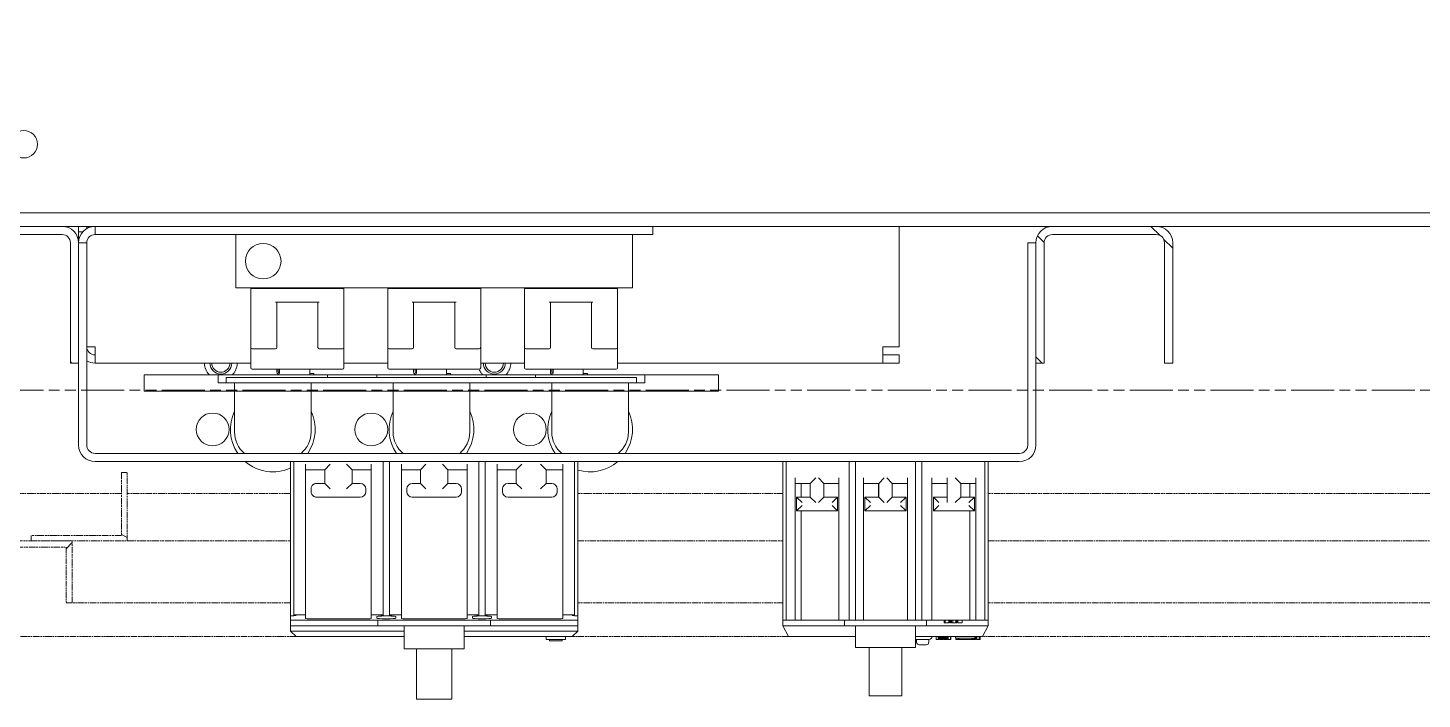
# Model space of a CAD drawing. Header units: millimetres. Extents: x 0 to 8410, y 0 to 5940.
# Drawn here: x 3298 to 3808, y 3662 to 3907 of the extents above; entities that cross this region are included whole.
import ezdxf

# ---------------------------------------------------------------- set-up
doc = ezdxf.new("R2010")
doc.units = ezdxf.units.MM
doc.header["$LTSCALE"] = 10
doc.linetypes.add('CHAIN', pattern=[0.3543, 0.2362, -0.0295, 0.0591, -0.0295])
doc.linetypes.add('DOUBLE_DASH_CHAIN', pattern=[1.2403, 0.6614, -0.0827, 0.1654, -0.0827, 0.1654, -0.0827])
for name, color, linetype, lineweight, true_color in [('가시적인 것(ISO)', 3, 'Continuous', 5, 0x00ff00), ('가시적인 좁은 것(ISO)', 3, 'Continuous', 5, 0x00ff00), ('참조(ISO)', 6, 'DOUBLE_DASH_CHAIN', 5, 0xff00ff)]:
    doc.layers.add(name, color=color, linetype=linetype, lineweight=lineweight, true_color=true_color)
doc.layers.add('단면선(ISO)', color=7, linetype='CHAIN', lineweight=5)
doc.layers.add('해치(ISO)', color=7, linetype='Continuous', lineweight=5)

# ---------------------------------------------------------------- blocks, each defined once
blk = doc.blocks.new('2dTransSection1')
at = {"layer": '단면선(ISO)', "linetype": 'DOUBLE_DASH_CHAIN', "ltscale": 0.237772}
blk.add_line((311.147, 377.45), (458.761, 377.45), dxfattribs=at)

msp = doc.modelspace()

# ---------------------------------------------------------------- hatches: boundary and pattern name
at = {"layer": '해치(ISO)'}
h = msp.add_hatch(dxfattribs=at)
h.set_pattern_fill('ANSI31', color=256, scale=254, style=0)
h.set_pattern_definition([(45, (0, 0), (-22.45064, 22.45064), [])])
h.paths.add_polyline_path([(4439.29, 4349.43), (4439.29, 4382.13), (4464.69, 4382.13), (4504.69, 4382.13), (4504.69, 4342.13), (4504.69, 4331.73), (4471.99, 4331.73), (4471.99, 4306.73), (4474.29, 4306.73), (4474.29, 4329.43), (4506.99, 4329.43), (4506.99, 4384.43), (4436.99, 4384.43), (4436.99, 4351.73), (4414.29, 4351.73), (4414.29, 4349.43)])
h.paths.add_polyline_path([(3241.99, 4331.73), (3209.29, 4331.73), (3209.29, 4342.13), (3209.29, 4382.13), (3249.29, 4382.13), (3274.69, 4382.13), (3274.69, 4349.43), (3299.69, 4349.43), (3299.69, 4351.73), (3276.99, 4351.73), (3276.99, 4384.43), (3206.99, 4384.43), (3206.99, 4329.43), (3239.69, 4329.43), (3239.69, 4306.73), (3241.99, 4306.73)])
h.paths.add_polyline_path([(4449.29, 3686.73), (4449.29, 3719.43), (4399.29, 3719.43), (4399.29, 3696.73), (4401.59, 3696.73), (4401.59, 3717.13), (4446.99, 3717.13), (4446.99, 3684.43), (4506.99, 3684.43), (4506.99, 3744.43), (4474.29, 3744.43), (4474.29, 3767.13), (4471.99, 3767.13), (4471.99, 3742.13), (4504.69, 3742.13), (4504.69, 3726.73), (4504.69, 3686.73), (4464.69, 3686.73)])
h.paths.add_polyline_path([(3264.69, 3719.43), (3264.69, 3686.73), (3249.29, 3686.73), (3209.29, 3686.73), (3209.29, 3726.73), (3209.29, 3742.13), (3241.99, 3742.13), (3241.99, 3767.13), (3239.69, 3767.13), (3239.69, 3744.43), (3206.99, 3744.43), (3206.99, 3684.43), (3266.99, 3684.43), (3266.99, 3717.13), (3312.39, 3717.13), (3312.39, 3696.73), (3314.69, 3696.73), (3314.69, 3719.43), (3299.69, 3719.43)])
h = msp.add_hatch(dxfattribs=at)
h.set_pattern_fill('ANSI31', color=256, scale=254, angle=15, style=0)
h.set_pattern_definition([(60, (0, 0), (-27.4963, 15.87501), [])])
edge = h.paths.add_edge_path()
edge.add_line((3209.29, 3686.73), (3249.29, 3686.73))
edge.add_line((3249.29, 3686.73), (3249.29, 3688.73))
edge.add_ellipse((3246.29, 3688.73), major_axis=(3, 0), ratio=1, start_angle=0, end_angle=90)
edge.add_line((3246.29, 3691.73), (3218.79, 3691.73))
edge.add_ellipse((3218.79, 3696.23), major_axis=(0, -4.5), ratio=1, start_angle=270, end_angle=360, ccw=False)
edge.add_line((3214.29, 3696.23), (3214.29, 3723.73))
edge.add_ellipse((3211.29, 3723.73), major_axis=(3, 0), ratio=1, start_angle=0, end_angle=90)
edge.add_line((3211.29, 3726.73), (3209.29, 3726.73))
edge.add_line((3209.29, 3726.73), (3209.29, 3686.73))
edge = h.paths.add_edge_path()
edge.add_ellipse((4495.19, 3696.23), major_axis=(4.5, 0), ratio=1, start_angle=270, end_angle=360)
edge.add_line((4499.69, 3696.23), (4499.69, 3723.73))
edge.add_ellipse((4502.69, 3723.73), major_axis=(0, 3), ratio=1, start_angle=0, end_angle=90, ccw=False)
edge.add_line((4502.69, 3726.73), (4504.69, 3726.73))
edge.add_line((4504.69, 3726.73), (4504.69, 3686.73))
edge.add_line((4504.69, 3686.73), (4464.69, 3686.73))
edge.add_line((4464.69, 3686.73), (4464.69, 3688.73))
edge.add_ellipse((4467.69, 3688.73), major_axis=(0, 3), ratio=1, start_angle=0, end_angle=90, ccw=False)
edge.add_line((4467.69, 3691.73), (4495.19, 3691.73))
edge = h.paths.add_edge_path()
edge.add_ellipse((3218.79, 4372.63), major_axis=(-4.5, 0), ratio=1, start_angle=270, end_angle=360)
edge.add_line((3214.29, 4372.63), (3214.29, 4345.13))
edge.add_ellipse((3211.29, 4345.13), major_axis=(0, -3), ratio=1, start_angle=0, end_angle=90, ccw=False)
edge.add_line((3211.29, 4342.13), (3209.29, 4342.13))
edge.add_line((3209.29, 4342.13), (3209.29, 4382.13))
edge.add_line((3209.29, 4382.13), (3249.29, 4382.13))
edge.add_line((3249.29, 4382.13), (3249.29, 4380.13))
edge.add_ellipse((3246.29, 4380.13), major_axis=(0, -3), ratio=1, start_angle=0, end_angle=90, ccw=False)
edge.add_line((3246.29, 4377.13), (3218.79, 4377.13))
edge = h.paths.add_edge_path()
edge.add_line((4467.69, 4377.13), (4495.19, 4377.13))
edge.add_ellipse((4495.19, 4372.63), major_axis=(0, 4.5), ratio=1, start_angle=270, end_angle=360, ccw=False)
edge.add_line((4499.69, 4372.63), (4499.69, 4345.13))
edge.add_ellipse((4502.69, 4345.13), major_axis=(-3, 0), ratio=1, start_angle=0, end_angle=90)
edge.add_line((4502.69, 4342.13), (4504.69, 4342.13))
edge.add_line((4504.69, 4342.13), (4504.69, 4382.13))
edge.add_line((4504.69, 4382.13), (4464.69, 4382.13))
edge.add_line((4464.69, 4382.13), (4464.69, 4380.13))
edge.add_ellipse((4467.69, 4380.13), major_axis=(-3, 0), ratio=1, start_angle=0, end_angle=90)
h = msp.add_hatch(dxfattribs=at)
h.set_pattern_fill('ANSI31', color=256, scale=254, angle=75.0002, style=0)
h.set_pattern_definition([(120.0002, (0, 0), (-27.49626, -15.87508), [])])
edge = h.paths.add_edge_path()
edge.add_line((3313.99, 3784.43), (3316.99, 3784.43))
edge.add_line((3316.99, 3784.43), (3316.99, 3828.43))
edge.add_ellipse((3310.99, 3828.43), major_axis=(6, 0), ratio=1, start_angle=0, end_angle=90)
edge.add_line((3310.99, 3834.43), (3272.99, 3834.43))
edge.add_ellipse((3272.99, 3828.43), major_axis=(0, 6), ratio=1, start_angle=0, end_angle=90)
edge.add_line((3266.99, 3828.43), (3266.99, 3784.43))
edge.add_line((3266.99, 3784.43), (3269.99, 3784.43))
edge.add_line((3269.99, 3784.43), (3269.99, 3828.43))
edge.add_ellipse((3272.99, 3828.43), major_axis=(-3, 0), ratio=1, start_angle=270, end_angle=360, ccw=False)
edge.add_line((3272.99, 3831.43), (3310.99, 3831.43))
edge.add_ellipse((3310.99, 3828.43), major_axis=(0, 3), ratio=1, start_angle=270, end_angle=360, ccw=False)
edge.add_line((3313.99, 3828.43), (3313.99, 3784.43))
h = msp.add_hatch(dxfattribs=at)
h.set_pattern_fill('ANSI31', color=256, scale=254, angle=90.0002, style=0)
h.set_pattern_definition([(135.0002, (0, 0), (-22.45056, -22.45072), [])])
edge = h.paths.add_edge_path()
edge.add_line((3713.99, 3784.43), (3716.99, 3784.43))
edge.add_line((3716.99, 3784.43), (3716.99, 3828.43))
edge.add_ellipse((3710.99, 3828.43), major_axis=(6, 0), ratio=1, start_angle=0, end_angle=90)
edge.add_line((3710.99, 3834.43), (3672.99, 3834.43))
edge.add_ellipse((3672.99, 3828.43), major_axis=(0, 6), ratio=1, start_angle=0, end_angle=90)
edge.add_line((3666.99, 3828.43), (3666.99, 3784.43))
edge.add_line((3666.99, 3784.43), (3669.99, 3784.43))
edge.add_line((3669.99, 3784.43), (3669.99, 3828.43))
edge.add_ellipse((3672.99, 3828.43), major_axis=(-3, 0), ratio=1, start_angle=270, end_angle=360, ccw=False)
edge.add_line((3672.99, 3831.43), (3710.99, 3831.43))
edge.add_ellipse((3710.99, 3828.43), major_axis=(0, 3), ratio=1, start_angle=270, end_angle=360, ccw=False)
edge.add_line((3713.99, 3828.43), (3713.99, 3784.43))
h = msp.add_hatch(dxfattribs=at)
h.set_pattern_fill('ANSI31', color=256, scale=254, angle=105.0002, style=0)
h.set_pattern_definition([(150.00025, (0, 0), (-15.87488, -27.49637), [])])
h.paths.add_polyline_path([(3299.69, 3721.43), (3299.69, 3719.43), (3314.69, 3719.43), (3334.69, 3719.43), (3334.69, 3744.43), (3332.69, 3744.43), (3332.69, 3721.43)])

# ---------------------------------------------------------------- linework, layer by layer
at = {"layer": '가시적인 것(ISO)'}
for p, q in [((3271.99, 3839.43), (3861.99, 3839.43)), ((3310.99, 3834.43), (3272.99, 3834.43)), ((3672.99, 3834.43), (3310.99, 3834.43)), ((3316.99, 3832.43), (3316.99, 3834.43)), ((3319.99, 3834.43), (3319.99, 3833.63)), ((3322.99, 3834.43), (3322.99, 3831.43)), ((3526.99, 3831.43), (3526.99, 3834.43)), ((3616.99, 3834.43), (3616.99, 3790.43)), ((3710.99, 3834.43), (3672.99, 3834.43)), ((4402.99, 3834.43), (3710.99, 3834.43)), ((3272.99, 3831.43), (3310.99, 3831.43)), ((3313.99, 3828.43), (3313.99, 3784.43)), ((3316.99, 3832.43), (3318.52, 3832.43)), ((3316.99, 3832.43), (3316.99, 3828.43)), ((3316.99, 3784.43), (3316.99, 3828.43)), ((3319.99, 3828.43), (3316.99, 3828.43)), ((3319.99, 3828.43), (3319.99, 3754.43)), ((3526.99, 3831.43), (3322.99, 3831.43)), ((3374.49, 3831.43), (3374.49, 3811.93)), ((3519.49, 3831.43), (3519.49, 3811.93)), ((3663.99, 3828.43), (3663.99, 3754.43)), ((3663.99, 3828.43), (3666.99, 3828.43)), ((3666.99, 3828.43), (3666.99, 3784.43)), ((3669.99, 3784.43), (3669.99, 3828.43)), ((3672.99, 3831.43), (3710.99, 3831.43)), ((3713.99, 3828.43), (3713.99, 3784.43)), ((3716.99, 3784.43), (3716.99, 3828.43)), ((3519.49, 3811.93), (3374.49, 3811.93)), ((3379.99, 3811.68), (3379.99, 3811.93)), ((3379.99, 3811.68), (3379.99, 3790.18)), ((3379.99, 3811.68), (3380.49, 3811.68)), ((3413.49, 3811.68), (3380.49, 3811.68)), ((3413.49, 3811.68), (3413.99, 3811.68)), ((3413.99, 3811.93), (3413.99, 3811.68)), ((3413.99, 3790.18), (3413.99, 3811.68)), ((3429.99, 3811.68), (3429.99, 3811.93)), ((3429.99, 3811.68), (3429.99, 3790.18)), ((3429.99, 3811.68), (3430.49, 3811.68)), ((3463.49, 3811.68), (3430.49, 3811.68)), ((3463.49, 3811.68), (3463.99, 3811.68)), ((3463.99, 3811.93), (3463.99, 3811.68)), ((3463.99, 3790.18), (3463.99, 3811.68)), ((3479.99, 3811.68), (3479.99, 3811.93)), ((3479.99, 3811.68), (3479.99, 3790.18)), ((3479.99, 3811.68), (3480.49, 3811.68)), ((3513.49, 3811.68), (3480.49, 3811.68)), ((3513.49, 3811.68), (3513.99, 3811.68)), ((3513.99, 3811.93), (3513.99, 3811.68)), ((3513.99, 3790.18), (3513.99, 3811.68)), ((3388.99, 3806.68), (3404.99, 3806.68)), ((3389.49, 3790.18), (3389.49, 3806.68)), ((3404.49, 3806.68), (3404.49, 3790.18)), ((3438.99, 3806.68), (3454.99, 3806.68)), ((3439.49, 3790.18), (3439.49, 3806.68)), ((3454.49, 3806.68), (3454.49, 3790.18)), ((3488.99, 3806.68), (3504.99, 3806.68)), ((3489.49, 3790.18), (3489.49, 3806.68)), ((3504.49, 3806.68), (3504.49, 3790.18)), ((3319.99, 3790.43), (3322.99, 3790.43)), ((3322.99, 3784.43), (3322.99, 3790.43)), ((3379.99, 3790.18), (3379.99, 3782.68)), ((3380.49, 3789.68), (3388.99, 3789.68)), ((3404.99, 3789.68), (3413.49, 3789.68)), ((3413.99, 3790.18), (3413.99, 3782.68)), ((3429.99, 3790.18), (3429.99, 3782.68)), ((3430.49, 3789.68), (3438.99, 3789.68)), ((3454.99, 3789.68), (3463.49, 3789.68)), ((3463.99, 3790.18), (3463.99, 3782.68)), ((3479.99, 3790.18), (3479.99, 3782.68)), ((3480.49, 3789.68), (3488.99, 3789.68)), ((3504.99, 3789.68), (3513.49, 3789.68)), ((3513.99, 3790.18), (3513.99, 3782.68)), ((3610.99, 3790.43), (3616.99, 3790.43)), ((3610.99, 3790.43), (3610.99, 3784.43)), ((3610.99, 3787.43), (3616.99, 3787.43)), ((3616.99, 3787.43), (3616.99, 3784.43)), ((3313.99, 3784.43), (3316.99, 3784.43)), ((3316.99, 3784.43), (3316.99, 3754.43)), ((3379.99, 3784.43), (3322.99, 3784.43)), ((3429.99, 3784.43), (3413.99, 3784.43)), ((3479.99, 3784.43), (3463.99, 3784.43)), ((3610.99, 3784.43), (3513.99, 3784.43)), ((3616.99, 3784.43), (3610.99, 3784.43)), ((3666.99, 3784.43), (3669.99, 3784.43)), ((3666.99, 3754.43), (3666.99, 3784.43)), ((3713.99, 3784.43), (3716.99, 3784.43)), ((3340.99, 3780.18), (3367.99, 3780.18)), ((3340.99, 3780.18), (3340.99, 3774.18)), ((3367.99, 3780.18), (3367.99, 3777.18)), ((3407.99, 3780.18), (3367.99, 3780.18)), ((3370.99, 3777.18), (3367.99, 3777.18)), ((3370.99, 3779.18), (3520.99, 3779.18)), ((3370.99, 3779.18), (3370.99, 3777.18)), ((3520.99, 3777.18), (3370.99, 3777.18)), ((3373.99, 3777.18), (3373.99, 3774.18)), ((3380.49, 3782.18), (3413.49, 3782.18)), ((3389.49, 3782.18), (3389.49, 3781.18)), ((3389.99, 3782.18), (3389.99, 3781.18)), ((3390.49, 3782.18), (3390.49, 3780.68)), ((3401.49, 3782.18), (3401.49, 3780.68)), ((3401.49, 3780.68), (3402.99, 3780.68)), ((3401.49, 3780.68), (3401.49, 3780.18)), ((3401.99, 3774.18), (3401.99, 3777.18)), ((3402.99, 3780.68), (3402.99, 3780.18)), ((3407.99, 3780.18), (3425.99, 3780.18)), ((3407.99, 3780.18), (3407.99, 3779.18)), ((3425.99, 3780.18), (3425.99, 3779.18)), ((3465.99, 3780.18), (3425.99, 3780.18)), ((3430.49, 3782.18), (3463.49, 3782.18)), ((3431.99, 3777.18), (3431.99, 3774.18)), ((3439.49, 3782.18), (3439.49, 3781.18)), ((3439.99, 3782.18), (3439.99, 3781.18)), ((3440.49, 3782.18), (3440.49, 3780.68)), ((3451.49, 3782.18), (3451.49, 3780.68)), ((3451.49, 3780.68), (3452.99, 3780.68)), ((3451.49, 3780.68), (3451.49, 3780.18)), ((3452.99, 3780.68), (3452.99, 3780.18)), ((3459.99, 3774.18), (3459.99, 3777.18)), ((3465.99, 3780.18), (3483.99, 3780.18)), ((3465.99, 3780.18), (3465.99, 3779.18)), ((3480.49, 3782.18), (3513.49, 3782.18)), ((3483.99, 3779.18), (3483.99, 3780.18)), ((3483.99, 3780.18), (3523.99, 3780.18)), ((3489.49, 3782.18), (3489.49, 3781.18)), ((3489.99, 3782.18), (3489.99, 3781.18)), ((3489.99, 3777.18), (3489.99, 3774.18)), ((3490.49, 3782.18), (3490.49, 3780.68)), ((3501.49, 3782.18), (3501.49, 3780.68)), ((3501.49, 3780.68), (3502.99, 3780.68)), ((3501.49, 3780.68), (3501.49, 3780.18)), ((3502.99, 3780.68), (3502.99, 3780.18)), ((3517.99, 3774.18), (3517.99, 3777.18)), ((3520.99, 3779.18), (3520.99, 3777.18)), ((3520.99, 3777.18), (3523.99, 3777.18)), ((3523.99, 3780.18), (3550.99, 3780.18)), ((3523.99, 3777.18), (3523.99, 3780.18)), ((3550.99, 3780.18), (3550.99, 3774.18)), ((3373.99, 3774.18), (3340.99, 3774.18)), ((3383.99, 3774.18), (3373.99, 3774.18)), ((3373.99, 3774.18), (3373.99, 3759.18)), ((3391.99, 3774.18), (3383.99, 3774.18)), ((3401.99, 3774.18), (3391.99, 3774.18)), ((3431.99, 3774.18), (3401.99, 3774.18)), ((3401.99, 3759.18), (3401.99, 3774.18)), ((3441.99, 3774.18), (3431.99, 3774.18)), ((3431.99, 3774.18), (3431.99, 3759.18)), ((3449.99, 3774.18), (3441.99, 3774.18)), ((3459.99, 3774.18), (3449.99, 3774.18)), ((3489.99, 3774.18), (3459.99, 3774.18)), ((3459.99, 3759.18), (3459.99, 3774.18)), ((3499.99, 3774.18), (3489.99, 3774.18)), ((3489.99, 3774.18), (3489.99, 3759.18)), ((3507.99, 3774.18), (3499.99, 3774.18)), ((3517.99, 3774.18), (3507.99, 3774.18)), ((3550.99, 3774.18), (3517.99, 3774.18)), ((3517.99, 3759.18), (3517.99, 3774.18)), ((3660.99, 3751.43), (3322.99, 3751.43)), ((3322.99, 3748.43), (3660.99, 3748.43)), ((3394.49, 3748.43), (3394.49, 3692.05)), ((3395.64, 3748.43), (3395.64, 3692.4)), ((3399.99, 3692.43), (3399.99, 3747.43)), ((3408.99, 3747.43), (3406.99, 3745.43)), ((3414.99, 3747.43), (3416.99, 3745.43)), ((3423.99, 3747.43), (3423.99, 3692.43)), ((3428.34, 3748.43), (3428.34, 3692.43)), ((3430.64, 3748.43), (3430.64, 3692.43)), ((3434.99, 3692.43), (3434.99, 3747.43)), ((3443.99, 3747.43), (3441.99, 3745.43)), ((3449.99, 3747.43), (3451.99, 3745.43)), ((3458.99, 3747.43), (3458.99, 3692.43)), ((3463.34, 3748.43), (3463.34, 3692.43)), ((3465.64, 3748.43), (3465.64, 3692.43)), ((3469.99, 3692.43), (3469.99, 3747.43)), ((3478.99, 3747.43), (3476.99, 3745.43)), ((3485.88, 3747.43), (3487.88, 3745.43)), ((3493.99, 3747.43), (3493.99, 3692.43)), ((3498.34, 3692.4), (3498.34, 3748.43)), ((3499.49, 3748.43), (3499.49, 3692.05)), ((3574.49, 3690.43), (3574.49, 3748.43)), ((3575.64, 3748.43), (3575.64, 3690.43)), ((3598.75, 3748.43), (3598.75, 3690.43)), ((3601.05, 3748.43), (3601.05, 3690.43)), ((3622.95, 3748.43), (3622.95, 3690.43)), ((3625.25, 3748.43), (3625.25, 3690.43)), ((3648.34, 3748.43), (3648.34, 3690.43)), ((3649.49, 3748.43), (3649.49, 3690.43)), ((3406.99, 3745.43), (3399.99, 3745.43)), ((3406.99, 3745.43), (3406.99, 3740.43)), ((3423.99, 3745.43), (3416.99, 3745.43)), ((3416.99, 3740.43), (3416.99, 3745.43)), ((3441.99, 3745.43), (3434.99, 3745.43)), ((3441.99, 3745.43), (3441.99, 3740.43)), ((3458.99, 3745.43), (3451.99, 3745.43)), ((3451.99, 3740.43), (3451.99, 3745.43)), ((3476.99, 3745.43), (3469.99, 3745.43)), ((3476.99, 3745.43), (3476.99, 3740.43)), ((3493.99, 3745.43), (3487.88, 3745.43)), ((3487.88, 3740.43), (3487.88, 3745.43)), ((3578.99, 3690.43), (3578.99, 3742.43)), ((3586.49, 3742.43), (3584.5, 3740.45)), ((3587.49, 3742.43), (3589.48, 3740.45)), ((3594.99, 3742.43), (3594.99, 3690.43)), ((3603.99, 3690.43), (3603.99, 3742.43)), ((3611.49, 3742.43), (3609.5, 3740.45)), ((3612.49, 3742.43), (3614.48, 3740.45)), ((3619.99, 3742.43), (3619.99, 3690.43)), ((3628.99, 3690.43), (3628.99, 3742.43)), ((3634.49, 3742.43), (3634.49, 3733.43)), ((3637.49, 3742.43), (3639.48, 3740.45)), ((3644.99, 3742.43), (3644.99, 3690.43)), ((3401.99, 3738.43), (3401.99, 3737.43)), ((3406.99, 3740.43), (3403.99, 3740.43)), ((3408.99, 3738.43), (3406.99, 3740.43)), ((3414.99, 3738.43), (3416.99, 3740.43)), ((3419.99, 3740.43), (3416.99, 3740.43)), ((3421.99, 3738.43), (3421.99, 3737.43)), ((3436.99, 3738.43), (3436.99, 3737.43)), ((3441.99, 3740.43), (3438.99, 3740.43)), ((3443.99, 3738.43), (3441.99, 3740.43)), ((3449.99, 3738.43), (3451.99, 3740.43)), ((3454.99, 3740.43), (3451.99, 3740.43)), ((3456.99, 3738.43), (3456.99, 3737.43)), ((3471.99, 3738.43), (3471.99, 3737.43)), ((3476.99, 3740.43), (3473.99, 3740.43)), ((3478.99, 3738.43), (3476.99, 3740.43)), ((3485.88, 3738.43), (3487.88, 3740.43)), ((3489.99, 3740.43), (3487.88, 3740.43)), ((3491.99, 3738.43), (3491.99, 3737.43)), ((3584.49, 3740.43), (3578.99, 3740.43)), ((3581.14, 3735.43), (3581.14, 3740.43)), ((3584.49, 3740.43), (3584.49, 3735.43)), ((3584.5, 3735.43), (3584.5, 3740.44)), ((3589.48, 3740.44), (3589.48, 3735.43)), ((3594.99, 3740.43), (3589.49, 3740.43)), ((3589.49, 3735.43), (3589.49, 3740.43)), ((3609.49, 3740.43), (3603.99, 3740.43)), ((3609.49, 3740.43), (3609.49, 3735.43)), ((3609.5, 3735.43), (3609.5, 3740.44)), ((3614.48, 3735.43), (3614.48, 3740.44)), ((3619.99, 3740.43), (3614.49, 3740.43)), ((3614.49, 3735.43), (3614.49, 3740.43)), ((3634.49, 3740.43), (3628.99, 3740.43)), ((3639.48, 3740.44), (3639.48, 3735.43)), ((3644.99, 3740.43), (3639.49, 3740.43)), ((3639.49, 3735.43), (3639.49, 3740.43)), ((3642.84, 3735.43), (3642.84, 3740.43)), ((3419.99, 3735.43), (3403.99, 3735.43)), ((3454.99, 3735.43), (3438.99, 3735.43)), ((3489.99, 3735.43), (3473.99, 3735.43)), ((3584.49, 3735.43), (3579.49, 3735.43)), ((3581.49, 3733.43), (3579.49, 3735.43)), ((3579.49, 3735.43), (3579.49, 3730.43)), ((3581.49, 3732.43), (3579.49, 3730.43)), ((3586.49, 3733.43), (3584.5, 3735.42)), ((3587.49, 3733.43), (3589.48, 3735.42)), ((3594.49, 3735.43), (3589.49, 3735.43)), ((3592.49, 3733.43), (3594.49, 3735.43)), ((3592.49, 3732.43), (3594.49, 3730.43)), ((3594.49, 3735.43), (3594.49, 3730.43)), ((3606.49, 3733.43), (3604.49, 3735.43)), ((3604.49, 3735.43), (3604.49, 3730.43)), ((3609.49, 3735.43), (3604.49, 3735.43)), ((3606.49, 3732.43), (3604.49, 3730.43)), ((3611.49, 3733.43), (3609.5, 3735.42)), ((3612.49, 3733.43), (3614.48, 3735.42)), ((3619.49, 3735.43), (3614.49, 3735.43)), ((3617.49, 3733.43), (3619.49, 3735.43)), ((3617.49, 3732.43), (3619.49, 3730.43)), ((3619.49, 3735.43), (3619.49, 3730.43)), ((3634.49, 3735.43), (3629.49, 3735.43)), ((3629.49, 3735.43), (3629.49, 3730.43)), ((3631.49, 3733.43), (3629.49, 3735.43)), ((3631.49, 3732.43), (3629.49, 3730.43)), ((3637.49, 3733.43), (3639.48, 3735.42)), ((3644.49, 3735.43), (3639.49, 3735.43)), ((3642.49, 3733.43), (3644.49, 3735.43)), ((3642.49, 3732.43), (3644.49, 3730.43)), ((3644.49, 3735.43), (3644.49, 3730.43)), ((3584.59, 3730.43), (3579.49, 3730.43)), ((3581.14, 3690.43), (3581.14, 3730.43)), ((3589.39, 3730.43), (3584.59, 3730.43)), ((3594.49, 3730.43), (3589.39, 3730.43)), ((3609.59, 3730.43), (3604.49, 3730.43)), ((3614.39, 3730.43), (3609.59, 3730.43)), ((3619.49, 3730.43), (3614.39, 3730.43)), ((3634.59, 3730.43), (3629.49, 3730.43)), ((3639.39, 3730.43), (3634.59, 3730.43)), ((3644.49, 3730.43), (3639.39, 3730.43)), ((3642.84, 3690.43), (3642.84, 3730.43)), ((3394.49, 3692.05), (3394.49, 3690.43)), ((3395.64, 3692.4), (3395.64, 3692.28)), ((3396.14, 3692.43), (3399.99, 3692.43)), ((3399.99, 3692.43), (3399.99, 3691.07)), ((3401.99, 3690.94), (3421.99, 3690.94)), ((3423.99, 3692.43), (3428.34, 3692.43)), ((3423.99, 3692.43), (3423.99, 3691.07)), ((3425.99, 3691.77), (3425.99, 3691.2)), ((3428.34, 3692.43), (3428.34, 3692.28)), ((3430.64, 3692.43), (3434.99, 3692.43)), ((3430.64, 3692.43), (3430.64, 3692.28)), ((3432.99, 3691.2), (3432.99, 3691.77)), ((3434.99, 3692.43), (3434.99, 3691.07)), ((3436.99, 3690.94), (3456.99, 3690.94)), ((3458.99, 3692.43), (3463.34, 3692.43)), ((3458.99, 3692.43), (3458.99, 3691.07)), ((3460.99, 3691.77), (3460.99, 3691.2)), ((3463.34, 3692.43), (3463.34, 3692.28)), ((3465.64, 3692.43), (3469.99, 3692.43)), ((3465.64, 3692.43), (3465.64, 3692.28)), ((3467.99, 3691.2), (3467.99, 3691.77)), ((3469.99, 3692.43), (3469.99, 3691.07)), ((3471.99, 3690.94), (3491.99, 3690.94)), ((3493.99, 3692.43), (3497.84, 3692.43)), ((3493.99, 3692.43), (3493.99, 3691.07)), ((3498.34, 3692.4), (3498.34, 3692.28)), ((3499.49, 3692.05), (3499.49, 3690.43)), ((3394.49, 3690.43), (3394.49, 3688.43)), ((3394.49, 3690.43), (3426.39, 3690.43)), ((3394.49, 3688.43), (3394.49, 3686.43)), ((3426.39, 3688.43), (3394.49, 3688.43)), ((3394.49, 3686.43), (3396.49, 3684.43)), ((3435.99, 3686.43), (3394.49, 3686.43)), ((3426.39, 3690.43), (3467.59, 3690.43)), ((3426.39, 3690.43), (3426.39, 3688.43)), ((3429.39, 3688.43), (3426.39, 3688.43)), ((3464.59, 3688.43), (3429.39, 3688.43)), ((3435.99, 3688.43), (3435.99, 3679.93)), ((3457.99, 3688.43), (3457.99, 3679.93)), ((3499.49, 3686.43), (3457.99, 3686.43)), ((3467.59, 3688.43), (3464.59, 3688.43)), ((3467.59, 3690.43), (3499.49, 3690.43)), ((3467.59, 3690.43), (3467.59, 3688.43)), ((3499.49, 3688.43), (3467.59, 3688.43)), ((3497.49, 3684.43), (3499.49, 3686.43)), ((3499.49, 3690.43), (3499.49, 3688.43)), ((3499.49, 3688.43), (3499.49, 3686.43)), ((3575.64, 3690.43), (3574.49, 3690.43)), ((3574.49, 3690.43), (3574.49, 3688.43)), ((3596.99, 3688.43), (3574.49, 3688.43)), ((3574.49, 3688.43), (3576.49, 3684.43)), ((3578.99, 3690.43), (3575.64, 3690.43)), ((3581.14, 3690.43), (3578.99, 3690.43)), ((3592.99, 3690.43), (3581.14, 3690.43)), ((3594.99, 3690.43), (3592.99, 3690.43)), ((3598.75, 3690.43), (3594.99, 3690.43)), ((3596.99, 3690.43), (3596.99, 3688.43)), ((3599.89, 3688.43), (3596.99, 3688.43)), ((3601.05, 3690.43), (3598.75, 3690.43)), ((3624.09, 3688.43), (3599.89, 3688.43)), ((3600.99, 3688.43), (3600.99, 3680.43)), ((3603.99, 3690.43), (3601.05, 3690.43)), ((3605.99, 3690.43), (3603.99, 3690.43)), ((3617.99, 3690.43), (3605.99, 3690.43)), ((3619.99, 3690.43), (3617.99, 3690.43)), ((3622.95, 3690.43), (3619.99, 3690.43)), ((3625.25, 3690.43), (3622.95, 3690.43)), ((3622.99, 3688.43), (3622.99, 3680.43)), ((3626.99, 3688.43), (3624.09, 3688.43)), ((3628.99, 3690.43), (3625.25, 3690.43)), ((3626.99, 3690.43), (3626.99, 3688.43)), ((3649.49, 3688.43), (3626.99, 3688.43)), ((3630.99, 3690.43), (3628.99, 3690.43)), ((3630.99, 3690.43), (3642.84, 3690.43)), ((3633.49, 3690.43), (3633.49, 3689.43)), ((3633.77, 3689.43), (3633.49, 3689.43)), ((3633.77, 3690.43), (3633.77, 3689.43)), ((3635.16, 3689.43), (3633.77, 3689.43)), ((3635.16, 3690.43), (3635.16, 3689.43)), ((3635.53, 3690.43), (3635.53, 3689.43)), ((3635.8, 3689.43), (3635.53, 3689.43)), ((3635.8, 3690.43), (3635.8, 3689.43)), ((3636.17, 3690.43), (3636.17, 3689.43)), ((3636.59, 3689.43), (3636.17, 3689.43)), ((3636.59, 3690.43), (3636.59, 3689.43)), ((3637.75, 3689.43), (3636.59, 3689.43)), ((3637.75, 3690.43), (3637.75, 3689.43)), ((3638.02, 3689.43), (3637.75, 3689.43)), ((3638.02, 3690.43), (3638.02, 3689.43)), ((3638.39, 3690.43), (3638.39, 3689.43)), ((3640.06, 3689.43), (3638.39, 3689.43)), ((3640.06, 3690.43), (3640.06, 3689.43)), ((3642.84, 3690.43), (3644.99, 3690.43)), ((3648.34, 3690.43), (3644.99, 3690.43)), ((3647.49, 3684.43), (3649.49, 3688.43)), ((3648.34, 3690.43), (3649.49, 3690.43)), ((3649.49, 3690.43), (3649.49, 3688.43)), ((3435.99, 3684.43), (3396.49, 3684.43)), ((3497.49, 3684.43), (3457.99, 3684.43)), ((3487.99, 3684.43), (3487.99, 3683.43)), ((3487.99, 3683.43), (3489.99, 3683.43)), ((3489.14, 3683.43), (3489.14, 3682.93)), ((3489.14, 3682.93), (3490.14, 3682.93)), ((3492.99, 3683.43), (3489.99, 3683.43)), ((3492.84, 3682.93), (3490.14, 3682.93)), ((3492.84, 3682.93), (3493.84, 3682.93)), ((3492.99, 3683.43), (3494.99, 3683.43)), ((3493.84, 3683.43), (3493.84, 3682.93)), ((3494.99, 3684.43), (3494.99, 3683.43)), ((3600.99, 3684.43), (3576.49, 3684.43)), ((3622.99, 3680.43), (3600.99, 3680.43)), ((3605.99, 3680.43), (3605.99, 3662.74)), ((3617.99, 3680.43), (3617.99, 3662.74)), ((3647.49, 3684.43), (3622.99, 3684.43)), ((3627.99, 3683.43), (3622.99, 3683.43)), ((3623.34, 3683.43), (3623.34, 3682.43)), ((3626.84, 3681.43), (3624.34, 3681.43)), ((3627.84, 3683.43), (3627.84, 3682.43)), ((3630.49, 3684.43), (3630.49, 3683.43)), ((3631.24, 3683.43), (3630.49, 3683.43)), ((3631.24, 3684.43), (3631.24, 3683.43)), ((3631.4, 3683.43), (3631.24, 3683.43)), ((3631.4, 3684.43), (3631.4, 3683.43)), ((3631.52, 3683.43), (3631.4, 3683.43)), ((3631.52, 3684.43), (3631.52, 3683.43)), ((3631.62, 3683.43), (3631.52, 3683.43)), ((3631.62, 3684.43), (3631.62, 3683.43)), ((3631.65, 3683.43), (3631.62, 3683.43)), ((3631.65, 3684.43), (3631.65, 3683.43)), ((3631.9, 3684.43), (3631.9, 3683.43)), ((3632.08, 3683.43), (3631.9, 3683.43)), ((3632.08, 3684.43), (3632.08, 3683.43)), ((3632.12, 3683.43), (3632.08, 3683.43)), ((3632.12, 3684.43), (3632.12, 3683.43)), ((3632.18, 3683.43), (3632.12, 3683.43)), ((3632.18, 3684.43), (3632.18, 3683.43)), ((3632.27, 3683.43), (3632.18, 3683.43)), ((3632.27, 3684.43), (3632.27, 3683.43)), ((3632.4, 3683.43), (3632.27, 3683.43)), ((3632.4, 3684.43), (3632.4, 3683.43)), ((3632.52, 3683.43), (3632.4, 3683.43)), ((3632.52, 3684.43), (3632.52, 3683.43)), ((3632.65, 3683.43), (3632.52, 3683.43)), ((3632.65, 3684.43), (3632.65, 3683.43)), ((3632.74, 3683.43), (3632.65, 3683.43)), ((3632.74, 3684.43), (3632.74, 3683.43)), ((3632.8, 3683.43), (3632.74, 3683.43)), ((3632.8, 3684.43), (3632.8, 3683.43)), ((3632.83, 3683.43), (3632.8, 3683.43)), ((3632.83, 3684.43), (3632.83, 3683.43)), ((3633.02, 3683.43), (3632.83, 3683.43)), ((3633.02, 3684.43), (3633.02, 3683.43)), ((3633.27, 3684.43), (3633.27, 3683.43)), ((3633.37, 3683.43), (3633.27, 3683.43)), ((3633.37, 3684.43), (3633.37, 3683.43)), ((3633.4, 3683.43), (3633.37, 3683.43)), ((3633.4, 3684.43), (3633.4, 3683.43)), ((3633.52, 3683.43), (3633.4, 3683.43)), ((3633.52, 3684.43), (3633.52, 3683.43)), ((3633.65, 3683.43), (3633.52, 3683.43)), ((3633.65, 3684.43), (3633.65, 3683.43)), ((3633.77, 3683.43), (3633.65, 3683.43)), ((3633.77, 3684.43), (3633.77, 3683.43)), ((3633.93, 3683.43), (3633.77, 3683.43)), ((3633.93, 3684.43), (3633.93, 3683.43)), ((3634.08, 3683.43), (3633.93, 3683.43)), ((3634.08, 3684.43), (3634.08, 3683.43)), ((3634.21, 3683.43), (3634.08, 3683.43)), ((3634.21, 3684.43), (3634.21, 3683.43)), ((3634.3, 3683.43), (3634.21, 3683.43)), ((3634.3, 3684.43), (3634.3, 3683.43)), ((3634.33, 3683.43), (3634.3, 3683.43)), ((3634.33, 3684.43), (3634.33, 3683.43)), ((3634.37, 3683.43), (3634.33, 3683.43)), ((3634.37, 3684.43), (3634.37, 3683.43)), ((3634.43, 3683.43), (3634.37, 3683.43)), ((3634.43, 3684.43), (3634.43, 3683.43)), ((3634.68, 3684.43), (3634.68, 3683.43)), ((3634.87, 3683.43), (3634.68, 3683.43)), ((3634.87, 3684.43), (3634.87, 3683.43)), ((3635.74, 3683.43), (3634.87, 3683.43)), ((3635.74, 3684.43), (3635.74, 3683.43)), ((3635.93, 3683.43), (3635.74, 3683.43)), ((3635.93, 3684.43), (3635.93, 3683.43)), ((3637.68, 3684.04), (3637.68, 3683.43)), ((3638.87, 3683.43), (3637.68, 3683.43)), ((3637.99, 3683.93), (3638.49, 3683.93)), ((3643.89, 3683.93), (3638.49, 3683.93)), ((3638.87, 3683.45), (3638.87, 3683.43)), ((3638.99, 3683.43), (3639.49, 3683.43)), ((3642.89, 3683.43), (3639.49, 3683.43)), ((3642.89, 3683.43), (3643.39, 3683.43)), ((3643.55, 3683.46), (3643.55, 3683.43)), ((3644.3, 3683.43), (3643.55, 3683.43)), ((3643.89, 3683.93), (3644.39, 3683.93)), ((3644.3, 3683.93), (3644.3, 3683.43)), ((3644.46, 3683.43), (3644.3, 3683.43)), ((3644.46, 3683.94), (3644.46, 3683.43)), ((3644.58, 3683.43), (3644.46, 3683.43)), ((3644.58, 3683.97), (3644.58, 3683.43)), ((3644.68, 3683.43), (3644.58, 3683.43)), ((3644.68, 3684.03), (3644.68, 3683.43)), ((3644.71, 3683.43), (3644.68, 3683.43)), ((3644.71, 3684.05), (3644.71, 3683.43)), ((3644.74, 3683.43), (3644.71, 3683.43)), ((3644.74, 3684.08), (3644.74, 3683.43)), ((3644.99, 3684.43), (3644.99, 3683.43)), ((3645.18, 3683.43), (3644.99, 3683.43)), ((3645.18, 3684.43), (3645.18, 3683.43)), ((3645.43, 3684.43), (3645.43, 3683.43)), ((3646.18, 3683.43), (3645.43, 3683.43)), ((3646.18, 3684.43), (3646.18, 3683.43)), ((3646.33, 3683.43), (3646.18, 3683.43)), ((3646.33, 3684.43), (3646.33, 3683.43)), ((3646.46, 3683.43), (3646.33, 3683.43)), ((3646.46, 3684.43), (3646.46, 3683.43)), ((3646.55, 3683.43), (3646.46, 3683.43)), ((3646.55, 3684.43), (3646.55, 3683.43)), ((3646.58, 3683.43), (3646.55, 3683.43)), ((3646.58, 3684.43), (3646.58, 3683.43)), ((3435.99, 3679.93), (3437.99, 3679.93)), ((3455.99, 3679.93), (3437.99, 3679.93)), ((3440.49, 3662.09), (3440.49, 3679.93)), ((3453.49, 3679.93), (3453.49, 3662.09)), ((3455.99, 3679.93), (3457.99, 3679.93)), ((3440.49, 3661.59), (3440.49, 3662.09)), ((3440.49, 3661.59), (3453.49, 3661.59)), ((3453.49, 3661.59), (3453.49, 3662.09)), ((3605.99, 3662.74), (3617.99, 3662.74))]:
    msp.add_line(p, q, dxfattribs=at)
for centre, radius in [((3296.99, 3864.43), 5), ((3384.49, 3821.68), 6.5), ((3365.99, 3760.18), 6), ((3423.99, 3760.18), 6), ((3481.99, 3760.18), 6)]:
    msp.add_circle(centre, radius, dxfattribs=at)
for centre, radius, start, end in [((3310.99, 3828.43), 6, 0, 90), ((3322.99, 3828.43), 6, 90, 180), ((3672.99, 3828.43), 6, 90, 180), ((3710.99, 3828.43), 6, 0, 90), ((3310.99, 3828.43), 3, 0, 90), ((3322.99, 3828.43), 3, 90, 180), ((3672.99, 3828.43), 3, 90, 180), ((3710.99, 3828.43), 3, 0, 90), ((3322.99, 3790.43), 3, 180, 270), ((3380.49, 3790.18), 0.5, 180, 270), ((3388.99, 3790.18), 0.5, 270, 0), ((3404.99, 3790.18), 0.5, 180, 270), ((3413.49, 3790.18), 0.5, 270, 0), ((3430.49, 3790.18), 0.5, 180, 270), ((3438.99, 3790.18), 0.5, 270, 0), ((3454.99, 3790.18), 0.5, 180, 270), ((3463.49, 3790.18), 0.5, 270, 0), ((3480.49, 3790.18), 0.5, 180, 270), ((3488.99, 3790.18), 0.5, 270, 0), ((3504.99, 3790.18), 0.5, 180, 270), ((3513.49, 3790.18), 0.5, 270, 0), ((3322.99, 3790.43), 6, 240, 270), ((3368.99, 3784.43), 3.32, 180, 0), ((3380.49, 3782.68), 0.5, 180, 270), ((3413.49, 3782.68), 0.5, 270, 0), ((3430.49, 3782.68), 0.5, 180, 270), ((3463.49, 3782.68), 0.5, 270, 0), ((3468.99, 3784.43), 3.32, 180, 0), ((3480.49, 3782.68), 0.5, 180, 270), ((3513.49, 3782.68), 0.5, 270, 0), ((3390.49, 3781.18), 1, 180, 270), ((3390.49, 3781.18), 0.5, 180, 270), ((3440.49, 3781.18), 1, 180, 270), ((3440.49, 3781.18), 0.5, 180, 270), ((3490.49, 3781.18), 1, 180, 270), ((3490.49, 3781.18), 0.5, 180, 270), ((3387.99, 3760.18), 15.5, 154.5854, 214.3687), ((3387.99, 3760.18), 15.5, 325.6313, 25.4146), ((3445.99, 3760.18), 15.5, 154.5854, 214.3687), ((3445.99, 3760.18), 15.5, 325.6313, 25.4146), ((3503.99, 3760.18), 15.5, 154.5854, 214.3687), ((3503.99, 3760.18), 15.5, 325.6313, 25.4146), ((3383.99, 3759.18), 10, 180, 230.805), ((3391.99, 3759.18), 10, 309.195, 0), ((3441.99, 3759.18), 10, 180, 230.805), ((3449.99, 3759.18), 10, 309.195, 0), ((3499.99, 3759.18), 10, 180, 230.805), ((3507.99, 3759.18), 10, 309.195, 0), ((3322.99, 3754.43), 6, 180, 270), ((3322.99, 3754.43), 3, 180, 270), ((3660.99, 3754.43), 6, 270, 0), ((3660.99, 3754.43), 3, 270, 0), ((3387.99, 3760.18), 15.5, 229.2939, 294.7939), ((3503.99, 3760.18), 15.5, 253.1227, 310.7061), ((3419.99, 3738.43), 2, 0, 90), ((3419.99, 3737.43), 2, 270, 0), ((3438.99, 3738.43), 2, 90, 180), ((3438.99, 3737.43), 2, 180, 270), ((3454.99, 3738.43), 2, 0, 90), ((3454.99, 3737.43), 2, 270, 0), ((3473.99, 3738.43), 2, 90, 180), ((3473.99, 3737.43), 2, 180, 270), ((3489.99, 3738.43), 2, 0, 90), ((3489.99, 3737.43), 2, 270, 0), ((3624.34, 3682.43), 1, 180, 270), ((3626.84, 3682.43), 1, 270, 0), ((3627.99, 3684.43), 1, 270, 0), ((3637.99, 3684.43), 0.5, 180, 270), ((3638.99, 3683.93), 0.5, 180, 270), ((3643.39, 3683.93), 0.5, 270, 0), ((3644.39, 3684.43), 0.5, 270, 0)]:
    msp.add_arc(centre, radius, start, end, dxfattribs=at)
for centre, major_axis, start_param, end_param in [((3394.49, 3692.18), (2, 0), 4.712389, 7.241377), ((3396.14, 3692.4), (-0.5, 0), 4.712389, 6.283185), ((3401.99, 3691.07), (2, 0), 3.141593, 4.712389), ((3421.99, 3691.07), (2, 0), 4.712389, 6.283185), ((3429.49, 3691.77), (3.5, 0), 0, 3.141593), ((3429.49, 3691.2), (3.5, 0), 3.141593, 6.283185), ((3429.49, 3692.18), (2, 0), 2.1834, 7.241377), ((3436.99, 3691.07), (2, 0), 3.141593, 4.712389), ((3456.99, 3691.07), (2, 0), 4.712389, 6.283185), ((3464.49, 3691.77), (3.5, 0), 0, 3.141593), ((3464.49, 3691.2), (3.5, 0), 3.141593, 6.283185), ((3464.49, 3692.18), (2, 0), 2.1834, 7.241377), ((3471.99, 3691.07), (2, 0), 3.141593, 4.712389), ((3491.99, 3691.07), (2, 0), 4.712389, 6.283185), ((3499.49, 3692.18), (2, 0), 2.1834, 4.712389), ((3497.84, 3692.4), (-0.5, 0), 3.141593, 4.712389)]:
    msp.add_ellipse(centre, major_axis=major_axis, ratio=0.063492, start_param=start_param, end_param=end_param, dxfattribs=at)
for points, knots in [([(3402.23, 3739.38), (3402.15, 3739.24), (3402.03, 3738.93), (3401.99, 3738.61), (3401.99, 3738.43)], [0.6833295, 0.6833295, 0.6833295, 0.6833295, 0.8333333, 0.9998297, 0.9998297, 0.9998297, 0.9998297]), ([(3401.99, 3737.43), (3401.99, 3737.26), (3402.04, 3736.92), (3402.23, 3736.43), (3402.55, 3736.01), (3402.97, 3735.69), (3403.47, 3735.48), (3403.82, 3735.43), (3403.99, 3735.43)], [0.0000015, 0.0000015, 0.0000015, 0.0000015, 0.1666667, 0.3333333, 0.5, 0.6666667, 0.8333333, 1, 1, 1, 1]), ([(3402.23, 3739.38), (3402.33, 3739.56), (3402.46, 3739.73), (3402.7, 3739.96), (3402.79, 3740.04), (3402.9, 3740.11)], [0, 0, 0, 0, 0.0629278, 0.0629278, 0.1003976, 0.1003976, 0.1003976, 0.1003976]), ([(3403.12, 3740.24), (3403.08, 3740.21), (3403, 3740.17), (3402.92, 3740.13), (3402.9, 3740.11)], [0.28342429, 0.28342429, 0.28342429, 0.28342429, 0.33333333, 0.36552183, 0.36552183, 0.36552183, 0.36552183]), ([(3584.5, 3740.44), (3584.5, 3740.44), (3584.49, 3740.43), (3584.49, 3740.43), (3584.49, 3740.43)], [0.0162788, 0.0162788, 0.0162788, 0.0162788, 0.5, 1, 1, 1, 1]), ([(3589.48, 3740.44), (3589.48, 3740.44), (3589.49, 3740.43), (3589.49, 3740.43), (3589.49, 3740.43)], [0.0162788, 0.0162788, 0.0162788, 0.0162788, 0.5, 1, 1, 1, 1]), ([(3609.5, 3740.44), (3609.5, 3740.44), (3609.49, 3740.43), (3609.49, 3740.43), (3609.49, 3740.43)], [0.0162788, 0.0162788, 0.0162788, 0.0162788, 0.5, 1, 1, 1, 1]), ([(3614.48, 3740.44), (3614.48, 3740.44), (3614.49, 3740.43), (3614.49, 3740.43), (3614.49, 3740.43)], [0.0162788, 0.0162788, 0.0162788, 0.0162788, 0.5, 1, 1, 1, 1]), ([(3639.48, 3740.44), (3639.48, 3740.44), (3639.49, 3740.43), (3639.49, 3740.43), (3639.49, 3740.43)], [0.0162788, 0.0162788, 0.0162788, 0.0162788, 0.5, 1, 1, 1, 1]), ([(3584.5, 3735.43), (3584.5, 3735.43), (3584.49, 3735.44), (3584.49, 3735.43), (3584.49, 3735.43)], [0.0162788, 0.0162788, 0.0162788, 0.0162788, 0.5, 1, 1, 1, 1]), ([(3589.48, 3735.43), (3589.48, 3735.43), (3589.49, 3735.44), (3589.49, 3735.43), (3589.49, 3735.43)], [0.0162788, 0.0162788, 0.0162788, 0.0162788, 0.5, 1, 1, 1, 1]), ([(3609.5, 3735.43), (3609.5, 3735.43), (3609.49, 3735.44), (3609.49, 3735.43), (3609.49, 3735.43)], [0.0162788, 0.0162788, 0.0162788, 0.0162788, 0.5, 1, 1, 1, 1]), ([(3614.48, 3735.43), (3614.48, 3735.43), (3614.49, 3735.44), (3614.49, 3735.43), (3614.49, 3735.43)], [0.0162788, 0.0162788, 0.0162788, 0.0162788, 0.5, 1, 1, 1, 1]), ([(3639.48, 3735.43), (3639.48, 3735.43), (3639.49, 3735.44), (3639.49, 3735.43), (3639.49, 3735.43)], [0.0162788, 0.0162788, 0.0162788, 0.0162788, 0.5, 1, 1, 1, 1]), ([(3589.39, 3730.43), (3588.85, 3730.43), (3588.32, 3730.44), (3587.79, 3730.45), (3587.26, 3730.45), (3586.73, 3730.45), (3586.19, 3730.45), (3585.66, 3730.44), (3585.13, 3730.43), (3584.59, 3730.43)], [0.0000768, 0.0000768, 0.0000768, 0.0000768, 0.3333333, 0.3333333, 0.3333333, 0.6666667, 0.6666667, 0.6666667, 0.9999234, 0.9999234, 0.9999234, 0.9999234]), ([(3614.39, 3730.43), (3613.85, 3730.43), (3613.32, 3730.44), (3612.79, 3730.45), (3612.26, 3730.45), (3611.73, 3730.45), (3611.19, 3730.45), (3610.66, 3730.44), (3610.13, 3730.43), (3609.59, 3730.43)], [0.0000768, 0.0000768, 0.0000768, 0.0000768, 0.3333333, 0.3333333, 0.3333333, 0.6666667, 0.6666667, 0.6666667, 0.9999234, 0.9999234, 0.9999234, 0.9999234]), ([(3639.39, 3730.43), (3638.85, 3730.43), (3638.32, 3730.44), (3637.79, 3730.45), (3637.26, 3730.45), (3636.73, 3730.45), (3636.19, 3730.45), (3635.66, 3730.44), (3635.13, 3730.43), (3634.59, 3730.43)], [0.0000768, 0.0000768, 0.0000768, 0.0000768, 0.3333333, 0.3333333, 0.3333333, 0.6666667, 0.6666667, 0.6666667, 0.9999234, 0.9999234, 0.9999234, 0.9999234])]:
    msp.add_open_spline(points, degree=3, knots=knots, dxfattribs=at)
for points in [[(3403.12, 3740.24), (3403.26, 3740.3), (3403.41, 3740.36), (3403.57, 3740.39)], [(3403.99, 3740.43), (3403.85, 3740.43), (3403.71, 3740.42), (3403.57, 3740.39)]]:
    msp.add_open_spline(points, degree=3, dxfattribs=at)
at = {"layer": '가시적인 좁은 것(ISO)'}
for centre in [(3368.99, 3784.43), (3468.99, 3784.43)]:
    msp.add_arc(centre, 4, 180, 0, dxfattribs=at)
at = {"layer": '참조(ISO)', "ltscale": 0.063385}
for p, q in [((3334.69, 3744.43), (3332.69, 3744.43)), ((3299.69, 3721.43), (3299.69, 3719.43))]:
    msp.add_line(p, q, dxfattribs=at)
at = {"layer": '참조(ISO)', "ltscale": 0.370878}
for p, q in [((3332.69, 3744.43), (3332.69, 3721.43)), ((3394.49, 3736.73), (3334.69, 3736.73)), ((3334.69, 3719.43), (3394.49, 3719.43))]:
    msp.add_line(p, q, dxfattribs=at)
at = {"layer": '참조(ISO)', "ltscale": 0.33594}
msp.add_line((3334.69, 3719.43), (3334.69, 3744.43), dxfattribs=at)
at = {"layer": '참조(ISO)', "ltscale": 0.36987}
msp.add_line((3332.69, 3736.73), (3259.29, 3736.73), dxfattribs=at)
at = {"layer": '참조(ISO)', "ltscale": 0.355701}
for p, q in [((3574.49, 3736.73), (3499.49, 3736.73)), ((3499.49, 3719.43), (3574.49, 3719.43)), ((3574.49, 3696.73), (3499.49, 3696.73))]:
    msp.add_line(p, q, dxfattribs=at)
at = {"layer": '참조(ISO)', "ltscale": 0.36268}
msp.add_line((4454.69, 3736.73), (3649.49, 3736.73), dxfattribs=at)
at = {"layer": '참조(ISO)', "ltscale": 0.380092}
msp.add_line((3332.69, 3721.43), (3299.69, 3721.43), dxfattribs=at)
at = {"layer": '참조(ISO)', "ltscale": 0.36648}
msp.add_line((3314.69, 3719.43), (3264.69, 3719.43), dxfattribs=at)
at = {"layer": '참조(ISO)', "ltscale": 0.36604}
for p, q in [((3266.99, 3717.13), (3312.39, 3717.13)), ((3314.69, 3696.73), (3314.69, 3719.43))]:
    msp.add_line(p, q, dxfattribs=at)
at = {"layer": '참조(ISO)', "ltscale": 0.352737}
msp.add_line((3299.69, 3719.43), (3334.69, 3719.43), dxfattribs=at)
at = {"layer": '참조(ISO)', "ltscale": 0.328953}
msp.add_line((3312.39, 3717.13), (3312.39, 3696.73), dxfattribs=at)
at = {"layer": '참조(ISO)', "ltscale": 0.361995}
for p, q in [((3649.49, 3719.43), (4399.29, 3719.43)), ((4399.29, 3696.73), (3649.49, 3696.73))]:
    msp.add_line(p, q, dxfattribs=at)
at = {"layer": '참조(ISO)', "ltscale": 0.072907}
msp.add_line((3312.39, 3696.73), (3314.69, 3696.73), dxfattribs=at)
at = {"layer": '참조(ISO)', "ltscale": 0.35744}
msp.add_line((3394.49, 3696.73), (3314.69, 3696.73), dxfattribs=at)
at = {"layer": '참조(ISO)', "ltscale": 0.360035}
msp.add_line((3396.49, 3684.43), (3266.99, 3684.43), dxfattribs=at)
at = {"layer": '참조(ISO)', "ltscale": 0.353857}
msp.add_line((3576.49, 3684.43), (3497.49, 3684.43), dxfattribs=at)
at = {"layer": '참조(ISO)', "ltscale": 0.362136}
msp.add_line((4446.99, 3684.43), (3647.49, 3684.43), dxfattribs=at)
at = {"layer": '참조(ISO)', "ltscale": 0.149813}
for centre, start, end in [((3368.99, 3784.43), 180, 225.0995), ((3368.99, 3784.43), 314.9005, 0), ((3468.99, 3784.43), 314.9005, 0)]:
    msp.add_arc(centre, 6, start, end, dxfattribs=at)
at = {"layer": '참조(ISO)', "ltscale": 0.076603}
msp.add_arc((3468.99, 3784.43), 6, 202.0243, 225.0995, dxfattribs=at)

# ---------------------------------------------------------------- block references
at = {"layer": '단면선(ISO)', "xscale": 10, "yscale": 10, "zscale": 10}
msp.add_blockref('2dTransSection1', (0, 0), dxfattribs=at)

doc.saveas('drawing.dxf')
